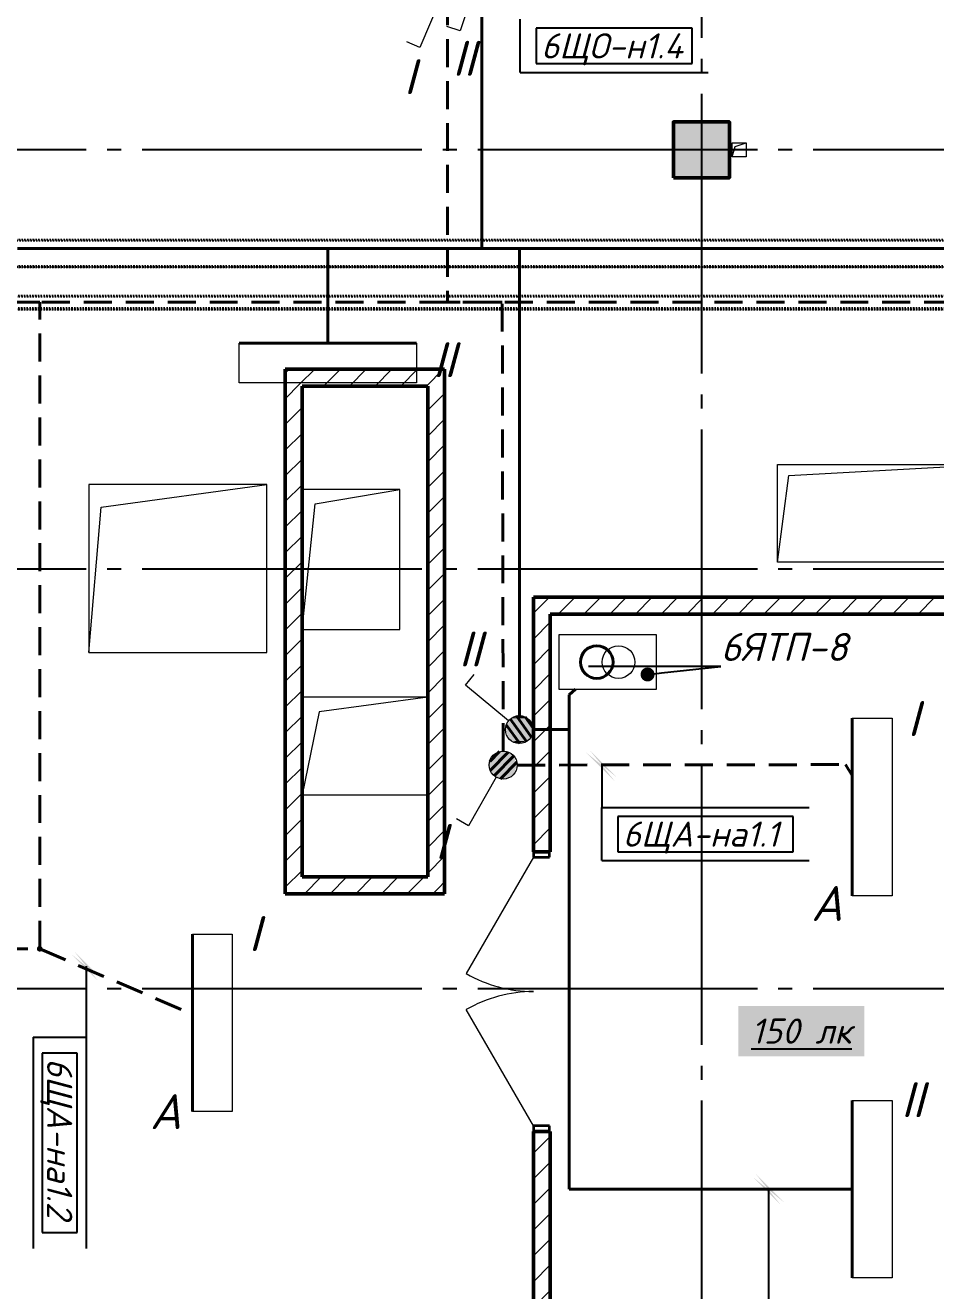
# Model space of a CAD drawing. Header units: millimetres. Extents: x 0 to 1093, y 0 to 420.
# Drawn here: x 349.8 to 414.9, y 198 to 288.5 of the extents above; entities that cross this region are included whole.
import ezdxf
from ezdxf import colors
from ezdxf.entities.mleader import LeaderData, LeaderLine
from ezdxf.math import Vec2, Vec3

# ---------------------------------------------------------------- set-up
doc = ezdxf.new("R2010")
doc.units = ezdxf.units.MM
doc.linetypes.add('JIS_02_2.0', pattern=[3, 2, -1])
doc.linetypes.add('ГОСТ 2.303 5', pattern=[24, 20, -1.5, 1, -1.5])
for name, color, linetype in [('Viewport1ForCustomObjects_0', 7, 'Continuous'), ('Viewport2ForCustomObjects_0', 7, 'Continuous'), ('СПКБ-0000-000-АР#006$0$Двери ArchiCAD', 7, 'Continuous'), ('СПКБ-0000-000-АР#006$0$Колонны существующие', 7, 'Continuous'), ('СПКБ-0000-000-АР#006$0$Стены', 7, 'Continuous'), ('Строительные оси', 7, 'Continuous'), ('ЭМ_ЛОТКИ', 3, 'JIS_02_2.0'), ('ЭО_АВАРИЙНОЕ ОСВЕЩЕНИЕ', 7, 'Continuous'), ('ЭО_РАБОЧЕЕ ОСВЕЩЕНИЕ', 7, 'Continuous'), ('ЭС', 7, 'Continuous')]:
    doc.layers.add(name, color=color, linetype=linetype)
for name, color, linetype, lineweight, true_color in [('СПКБ-0000-000-АР#006$0$Двери ArchiCAD_Ном._пера__23', 7, 'Continuous', 35, 0xff6600), ('СПКБ-0000-000-АР#006$0$Двери ArchiCAD_Ном._пера__3', 7, 'Continuous', 18, 0xff6600), ('СПКБ-0000-000-АР#006$0$Двери ArchiCAD_Ном._пера__58', 7, 'Continuous', 50, 0xdf0000), ('СПКБ-0000-000-АР#006$0$Колонны существующие_Ном._пера__102', 7, 'Continuous', 13, 0xcccccc), ('СПКБ-0000-000-АР#006$0$Стены_Ном._пера__161', 7, 'Continuous', 13, 0xe11606), ('СПКБ-0000-000-АР#006$0$Стены_Ном._пера__58', 7, 'Continuous', 50, 0xdf0000)]:
    doc.layers.add(name, color=color, linetype=linetype, lineweight=lineweight, true_color=true_color)
for name, color, linetype, lineweight in [('СПКБ-0000-000-АР#006$0$Колонны существующие_Ном._пера__141', 7, 'Continuous', 50), ('СПКБ-0000-000-АР#006$0$Линии_Ном._пера__1', 7, 'Continuous', 13), ('СПКБ-0000-000-АР#006$0$Стены_Ном._пера__20', 1, 'Continuous', 20), ('СПКБ-0000-000-АР#006$0$Шахты ОВ_Ном._пера__1', 7, 'Continuous', 13)]:
    doc.layers.add(name, color=color, linetype=linetype, lineweight=lineweight)
doc.styles.add('1.8', font='isocpeui.ttf', dxfattribs={"height": 1.8})
doc.styles.add('2.5', font='isocpeui.ttf')
doc.styles.add('CustomTextStyle56', font='isocpeui.ttf', dxfattribs={"width": 0.987755, "height": 1.8})
doc.styles.add('CustomTextStyle57', font='isocpeui.ttf', dxfattribs={"width": 0.987755, "height": 1.8})
doc.styles.add('CustomTextStyle98', font='isocpeui.ttf', dxfattribs={"width": 0.987755, "height": 1.8})
pattern_1 = [(45, (0, 0), (-91.9239, 91.9239), [])]

# ---------------------------------------------------------------- blocks, each defined once
blk = doc.blocks.new('*U330')
at = {"color": 0, "linetype": 'ByBlock', "lineweight": -2}
for p, q in [((-100, -31), (-100, -21886.1)), ((-100, -21886.1), (-100, -31)), ((-90, -21886.1), (-90, -31)), ((90, -31), (90, -21886.1)), ((100, -21886.1), (100, -31)), ((100, -21886.1), (100, -31))]:
    blk.add_line(p, q, dxfattribs=at)
blk = doc.blocks.new('*U339')
at = {"color": 0, "linetype": 'ByBlock', "lineweight": -2}
for p, q in [((-50, -31), (-50, -20923.8)), ((-50, -20923.8), (-50, -31)), ((-40, -20923.8), (-40, -31)), ((40, -31), (40, -20923.8)), ((50, -20923.8), (50, -31)), ((50, -20923.8), (50, -31))]:
    blk.add_line(p, q, dxfattribs=at)
blk = doc.blocks.new('_Dot')
at = {"color": 0, "linetype": 'ByBlock', "lineweight": -2}
blk.add_line((-0.5, 0), (-1, 0), dxfattribs=at)
at = {"color": 0, "linetype": 'ByBlock', "const_width": 0.5}
blk.add_lwpolyline([(-0.25, 0, 1), (0.25, 0, 1)], format="xyb", close=True, dxfattribs=at)
blk = doc.blocks.new('*E373')
at = {"layer": 'Строительные оси', "color": 3, "linetype": 'ГОСТ 2.303 5', "lineweight": 25}
for p, q in [((60.431, 258.857), (60.431, -45.143)), ((280.431, 158.857), (-283.569, 158.857)), ((280.431, 128.857), (-283.569, 128.857)), ((280.431, 98.857), (-283.569, 98.857))]:
    blk.add_line(p, q, dxfattribs=at)
at = {"layer": 'ЭО_АВАРИЙНОЕ ОСВЕЩЕНИЕ', "color": 7, "lineweight": 0}
for p, q in [((41.864, 169.857), (40.29, 166.179)), ((40.29, 166.179), (39.371, 166.572)), ((71.22, 118.205), (74.07, 118.205)), ((74.07, 118.205), (74.07, 105.515)), ((45.759, 113.986), (43.781, 110.51)), ((43.781, 110.51), (42.912, 111.004)), ((74.07, 105.515), (71.22, 105.515)), ((24.025, 102.765), (26.875, 102.765)), ((26.875, 102.765), (26.875, 90.075)), ((26.875, 90.075), (24.025, 90.075))]:
    blk.add_line(p, q, dxfattribs=at)
at = {"layer": 'ЭО_АВАРИЙНОЕ ОСВЕЩЕНИЕ', "color": 1, "linetype": 'JIS_02_2.0', "lineweight": 40}
for p, q in [((42.257, 169.776), (42.257, 147.967)), ((13.1, 147.967), (-29.83, 147.967)), ((13.1, 101.717), (13.1, 147.967)), ((42.257, 147.967), (13.1, 147.967)), ((46.184, 147.967), (42.257, 147.967)), ((99.366, 147.967), (42.257, 147.967)), ((46.251, 115.856), (46.184, 147.967)), ((47.253, 114.857), (70.728, 114.891)), ((70.728, 114.891), (71.22, 114.114)), ((4.261, 101.717), (13.1, 101.717)), ((13.1, 101.717), (24.025, 97.031))]:
    blk.add_line(p, q, dxfattribs=at)
at = {"layer": 'ЭО_АВАРИЙНОЕ ОСВЕЩЕНИЕ', "color": 1, "lineweight": 40}
for p, q in [((71.22, 105.515), (71.22, 118.205)), ((45.979, 115.817), (45.288, 115.117)), ((46.618, 115.787), (45.327, 114.479)), ((47.012, 115.507), (45.611, 114.089)), ((47.233, 115.054), (46.068, 113.873)), ((24.025, 90.075), (24.025, 102.765))]:
    blk.add_line(p, q, dxfattribs=at)
at = {"layer": 'ЭО_АВАРИЙНОЕ ОСВЕЩЕНИЕ', "color": 1, "linetype": 'JIS_02_2.0', "lineweight": 40, "const_width": 0.2, "flags": 128}
blk.add_lwpolyline([(13, 101.717, 1), (13.2, 101.717, 1)], format="xyb", close=True, dxfattribs=at)
at = {"layer": 'ЭО_АВАРИЙНОЕ ОСВЕЩЕНИЕ', "color": 7, "lineweight": 0}
blk.add_circle((46.253, 114.856), 1, dxfattribs=at)
at = {"layer": 'ЭО_АВАРИЙНОЕ ОСВЕЩЕНИЕ', "color": 1, "lineweight": 0}
for points in [[(46.247, 115.856), (45.563, 115.567), (46.956, 115.567)], [(45.542, 115.558), (45.259, 114.862), (47.253, 114.862)], [(45.563, 115.567), (45.542, 115.558), (46.96, 115.558)], [(45.542, 115.558), (46.96, 115.558), (47.253, 114.862)], [(45.563, 115.567), (46.956, 115.567), (46.96, 115.558)], [(45.259, 114.862), (45.253, 114.849), (47.248, 114.849)], [(45.253, 114.849), (45.547, 114.153), (46.965, 114.153)], [(45.253, 114.849), (47.248, 114.849), (46.965, 114.153)], [(45.259, 114.862), (47.253, 114.862), (47.248, 114.849)], [(45.547, 114.153), (45.551, 114.144), (46.943, 114.144)], [(45.547, 114.153), (46.965, 114.153), (46.943, 114.144)], [(45.551, 114.144), (46.943, 114.144), (46.26, 113.856)]]:
    blk.add_solid(points, dxfattribs=at)
at = {"layer": 'ЭО_РАБОЧЕЕ ОСВЕЩЕНИЕ', "color": 7, "lineweight": 0}
for p, q in [((44.415, 171.168), (43.175, 167.365)), ((43.175, 167.365), (42.224, 167.675)), ((27.364, 142.189), (27.364, 145.039)), ((40.054, 145.039), (40.054, 142.189)), ((40.054, 142.189), (27.364, 142.189)), ((50.223, 124.166), (50.223, 120.277)), ((57.223, 124.166), (50.223, 124.166)), ((57.223, 120.277), (57.223, 124.166)), ((43.547, 120.569), (44.182, 121.341)), ((46.636, 118.028), (43.547, 120.569)), ((50.223, 120.277), (57.223, 120.277)), ((71.22, 90.872), (74.07, 90.872)), ((74.07, 90.872), (74.07, 78.182)), ((74.07, 78.182), (71.22, 78.182))]:
    blk.add_line(p, q, dxfattribs=at)
at = {"layer": 'ЭО_РАБОЧЕЕ ОСВЕЩЕНИЕ', "color": 5, "lineweight": 40}
for p, q in [((44.725, 171.118), (44.725, 151.806)), ((11.511, 151.806), (33.709, 151.806)), ((33.709, 145.039), (33.709, 151.806)), ((33.709, 151.806), (44.725, 151.806)), ((44.725, 151.806), (47.409, 151.806)), ((47.409, 151.806), (47.409, 118.393)), ((47.409, 151.806), (92.152, 151.806)), ((27.364, 145.039), (40.054, 145.039)), ((50.972, 119.887), (51.431, 120.277)), ((50.972, 117.393), (50.972, 119.887)), ((47.437, 116.393), (46.472, 117.743)), ((47.922, 116.535), (46.762, 118.156)), ((48.264, 116.875), (47.195, 118.37)), ((48.403, 117.499), (47.831, 118.3)), ((50.972, 117.393), (48.409, 117.393)), ((50.972, 84.527), (50.972, 117.393)), ((71.22, 78.182), (71.22, 90.872)), ((71.22, 84.527), (50.972, 84.527))]:
    blk.add_line(p, q, dxfattribs=at)
blk.add_circle((52.945, 122.221), 1.167, dxfattribs=at)
at = {"layer": 'ЭО_РАБОЧЕЕ ОСВЕЩЕНИЕ', "color": 7, "lineweight": 0}
for centre, radius in [((54.5, 122.221), 1.167), ((47.409, 117.393), 1)]:
    blk.add_circle(centre, radius, dxfattribs=at)
at = {"layer": 'ЭО_РАБОЧЕЕ ОСВЕЩЕНИЕ', "color": 5, "lineweight": 0}
for points in [[(46.683, 117.975), (46.422, 117.557), (48.319, 117.557)], [(46.827, 118.207), (46.683, 117.975), (48.222, 117.975)], [(46.683, 117.975), (48.222, 117.975), (48.319, 117.557)], [(47.573, 118.38), (46.827, 118.207), (47.85, 118.207)], [(46.827, 118.207), (47.85, 118.207), (48.222, 117.975)], [(46.422, 117.557), (46.498, 117.229), (48.395, 117.229)], [(46.422, 117.557), (48.319, 117.557), (48.395, 117.229)], [(46.498, 117.229), (46.595, 116.811), (48.135, 116.811)], [(46.498, 117.229), (48.395, 117.229), (48.135, 116.811)], [(46.595, 116.811), (46.967, 116.58), (47.99, 116.58)], [(46.595, 116.811), (48.135, 116.811), (47.99, 116.58)], [(46.967, 116.58), (47.99, 116.58), (47.245, 116.407)]]:
    blk.add_solid(points, dxfattribs=at)
blk = doc.blocks.new('СПКБ-0000-000-АР#006$0$Двупольная Дверь 19_3')
at = {"layer": 'СПКБ-0000-000-АР#006$0$Двери ArchiCAD_Ном._пера__23', "color": 30, "linetype": 'Continuous', "lineweight": 35, "true_color": 0xff6600}
for p, q in [((-960, 0), (-1000, 0)), ((-1000, 0), (-1000, -115)), ((-960, -115), (-960, 0)), ((1000, 0), (960, 0)), ((960, 0), (960, -115)), ((1000, -115), (1000, 0)), ((-1000, -115), (-960, -115)), ((960, -115), (1000, -115))]:
    blk.add_line(p, q, dxfattribs=at)
at = {"layer": 'СПКБ-0000-000-АР#006$0$Двери ArchiCAD_Ном._пера__3', "color": 30, "linetype": 'Continuous', "lineweight": 18, "true_color": 0xff6600}
for p, q in [((-960, 0), (-128.6, 480)), ((960, 0), (128.6, 480))]:
    blk.add_line(p, q, dxfattribs=at)
for centre, start, end in [((-960, 0), 0, 30), ((960, 0), 150, 180)]:
    blk.add_arc(centre, 960, start, end, dxfattribs=at)
at = {"layer": 'СПКБ-0000-000-АР#006$0$Двери ArchiCAD_Ном._пера__58', "color": 12, "linetype": 'Continuous', "lineweight": 50, "true_color": 0xdf0000}
for p, q in [((-1000, 0), (-1037, 0)), ((-1000, 0), (-1000, -115)), ((1000, 0), (1000, -115)), ((1000, 0), (1037, 0)), ((-1000, -120), (-1037, -120)), ((-1000, -115), (-1000, -120)), ((1000, -115), (1000, -120)), ((1000, -120), (1037, -120))]:
    blk.add_line(p, q, dxfattribs=at)
blk = doc.blocks.new('СПКБ-0000-000-АР#006$0$Стена_24', base_point=(4840.9, 12685.6))
at = {"layer": 'СПКБ-0000-000-АР#006$0$Стены_Ном._пера__20', "linetype": 'Continuous', "lineweight": 20}
h = blk.add_hatch(dxfattribs=at)
h.set_pattern_fill('КИРПИЧ_ОБЫКНОВЕННЫЙ', color=1, style=0, pattern_type=2)
h.set_pattern_definition(pattern_1)
h.paths.add_polyline_path([(4840.9, 12685.6), (4840.9, 10866), (4955.9, 10866), (4960.9, 10866), (4960.9, 12565.6)])
h = blk.add_hatch(dxfattribs=at)
h.set_pattern_fill('КИРПИЧ_ОБЫКНОВЕННЫЙ', color=1, style=0, pattern_type=2)
h.set_pattern_definition(pattern_1)
h.paths.add_polyline_path([(4840.9, 6966.1), (4960.9, 7086.1), (4960.9, 8866), (4955.9, 8866), (4840.9, 8866)])
at = {"layer": 'СПКБ-0000-000-АР#006$0$Стены_Ном._пера__58', "color": 12, "linetype": 'Continuous', "lineweight": 50, "true_color": 0xdf0000}
for p, q in [((4840.9, 10866), (4840.9, 10903)), ((4840.9, 10866), (4955.9, 10866)), ((4955.9, 10866), (4960.9, 10866)), ((4960.9, 10866), (4960.9, 10903)), ((4840.9, 8866), (4840.9, 8829)), ((4840.9, 8866), (4955.9, 8866)), ((4955.9, 8866), (4960.9, 8866)), ((4960.9, 8866), (4960.9, 8829))]:
    blk.add_line(p, q, dxfattribs=at)
at = {"layer": 'СПКБ-0000-000-АР#006$0$Стены_Ном._пера__58', "color": 12, "linetype": 'Continuous', "lineweight": 50, "true_color": 0xdf0000, "flags": 128}
for points in [[(4840.9, 12685.6), (4840.9, 10866)], [(4960.9, 10866), (4960.9, 12565.6)], [(4840.9, 8866), (4840.9, 6966.1)], [(4960.9, 7086.1), (4960.9, 8866)]]:
    blk.add_lwpolyline(points, dxfattribs=at)
at = {"layer": 'СПКБ-0000-000-АР#006$0$Двери ArchiCAD', "color": 21, "linetype": 'Continuous', "lineweight": 18, "true_color": 0xff9955, "zscale": 1000, "rotation": 90}
blk.add_blockref('СПКБ-0000-000-АР#006$0$Двупольная Дверь 19_3', (4840.9, 9866), dxfattribs=at)
blk = doc.blocks.new('СПКБ-0000-000-АР#006$0$Стена_27', base_point=(9693, 12685.6))
at = {"layer": 'СПКБ-0000-000-АР#006$0$Стены_Ном._пера__20', "linetype": 'Continuous', "lineweight": 20}
h = blk.add_hatch(dxfattribs=at)
h.set_pattern_fill('КИРПИЧ_ОБЫКНОВЕННЫЙ', color=1, style=0, pattern_type=2)
h.set_pattern_definition(pattern_1)
h.paths.add_polyline_path([(9693, 12685.6), (4840.9, 12685.6), (4960.9, 12565.6), (9573, 12565.6)])
at = {"layer": 'СПКБ-0000-000-АР#006$0$Стены_Ном._пера__58', "color": 12, "linetype": 'Continuous', "lineweight": 50, "true_color": 0xdf0000, "flags": 128}
for points in [[(9693, 12685.6), (4840.9, 12685.6)], [(4960.9, 12565.6), (9573, 12565.6)]]:
    blk.add_lwpolyline(points, dxfattribs=at)
blk = doc.blocks.new('СПКБ-0000-000-АР#006$0$Стена_97', base_point=(4206.4, 10686))
at = {"layer": 'СПКБ-0000-000-АР#006$0$Стены_Ном._пера__161', "linetype": 'Continuous', "lineweight": 13, "true_color": 0xe11606}
h = blk.add_hatch(dxfattribs=at)
h.set_pattern_fill('КИРПИЧ_ОБЫКНОВЕННЫЙ', color=12, style=0, pattern_type=2)
h.set_pattern_definition(pattern_1)
h.paths.add_polyline_path([(4206.4, 10566), (4206.4, 14316.7), (4086.4, 14196.7), (4086.4, 10686)])
at = {"layer": 'СПКБ-0000-000-АР#006$0$Стены_Ном._пера__58', "color": 12, "linetype": 'Continuous', "lineweight": 50, "true_color": 0xdf0000, "flags": 128}
for points in [[(4206.4, 10566), (4206.4, 14316.7)], [(4086.4, 14196.7), (4086.4, 10686)]]:
    blk.add_lwpolyline(points, dxfattribs=at)
blk = doc.blocks.new('СПКБ-0000-000-АР#006$0$Стена_98', base_point=(3186.4, 14196.7))
at = {"layer": 'СПКБ-0000-000-АР#006$0$Стены_Ном._пера__161', "linetype": 'Continuous', "lineweight": 13, "true_color": 0xe11606}
h = blk.add_hatch(dxfattribs=at)
h.set_pattern_fill('КИРПИЧ_ОБЫКНОВЕННЫЙ', color=12, style=0, pattern_type=2)
h.set_pattern_definition(pattern_1)
h.paths.add_polyline_path([(3186.4, 14196.7), (4086.4, 14196.7), (4206.4, 14316.7), (3066.4, 14316.7)])
at = {"layer": 'СПКБ-0000-000-АР#006$0$Стены_Ном._пера__58', "color": 12, "linetype": 'Continuous', "lineweight": 50, "true_color": 0xdf0000, "flags": 128}
for points in [[(4206.4, 14316.7), (3066.4, 14316.7)], [(3186.4, 14196.7), (4086.4, 14196.7)]]:
    blk.add_lwpolyline(points, dxfattribs=at)
blk = doc.blocks.new('СПКБ-0000-000-АР#006$0$Стена_99', base_point=(3186.4, 10686))
at = {"layer": 'СПКБ-0000-000-АР#006$0$Стены_Ном._пера__161', "linetype": 'Continuous', "lineweight": 13, "true_color": 0xe11606}
h = blk.add_hatch(dxfattribs=at)
h.set_pattern_fill('КИРПИЧ_ОБЫКНОВЕННЫЙ', color=12, style=0, pattern_type=2)
h.set_pattern_definition(pattern_1)
h.paths.add_polyline_path([(3066.4, 10566), (4206.4, 10566), (4086.4, 10686), (3186.4, 10686)])
at = {"layer": 'СПКБ-0000-000-АР#006$0$Стены_Ном._пера__58', "color": 12, "linetype": 'Continuous', "lineweight": 50, "true_color": 0xdf0000, "flags": 128}
for points in [[(4086.4, 10686), (3186.4, 10686)], [(3066.4, 10566), (4206.4, 10566)]]:
    blk.add_lwpolyline(points, dxfattribs=at)
blk = doc.blocks.new('СПКБ-0000-000-АР#006$0$Стена_100', base_point=(3186.4, 10686))
at = {"layer": 'СПКБ-0000-000-АР#006$0$Стены_Ном._пера__161', "linetype": 'Continuous', "lineweight": 13, "true_color": 0xe11606}
h = blk.add_hatch(dxfattribs=at)
h.set_pattern_fill('КИРПИЧ_ОБЫКНОВЕННЫЙ', color=12, style=0, pattern_type=2)
h.set_pattern_definition(pattern_1)
h.paths.add_polyline_path([(3186.4, 10686), (3186.4, 14196.7), (3066.4, 14316.7), (3066.4, 10566)])
at = {"layer": 'СПКБ-0000-000-АР#006$0$Стены_Ном._пера__58', "color": 12, "linetype": 'Continuous', "lineweight": 50, "true_color": 0xdf0000, "flags": 128}
for points in [[(3066.4, 14316.7), (3066.4, 10566)], [(3186.4, 10686), (3186.4, 14196.7)]]:
    blk.add_lwpolyline(points, dxfattribs=at)
blk = doc.blocks.new('СПКБ-0000-000-АР#006$0$Колонна_59', base_point=(6043.1, 15885.7))
at = {"layer": 'СПКБ-0000-000-АР#006$0$Колонны существующие_Ном._пера__102', "linetype": 'Continuous', "lineweight": 13, "true_color": 0xcccccc}
blk.add_hatch(color=254, dxfattribs=at).paths.add_polyline_path([(5843.1, 15685.7), (6243.1, 15685.7), (6243.1, 16085.7), (5843.1, 16085.7)])
at = {"layer": 'СПКБ-0000-000-АР#006$0$Колонны существующие_Ном._пера__141', "color": 7, "linetype": 'Continuous', "lineweight": 50, "flags": 128}
blk.add_lwpolyline([(5843.1, 15685.7), (6243.1, 15685.7), (6243.1, 16085.7), (5843.1, 16085.7)], close=True, dxfattribs=at)
blk = doc.blocks.new('*E372')
at = {"layer": 'СПКБ-0000-000-АР#006$0$Линии_Ном._пера__1', "color": 7, "linetype": 'Continuous', "lineweight": 13}
for p, q in [((308.195, 186.201), (309.195, 186.201)), ((308.195, 185.201), (308.195, 186.201)), ((308.195, 185.201), (308.408, 185.938)), ((308.408, 185.938), (309.195, 186.201)), ((309.195, 186.201), (309.195, 185.201)), ((309.195, 185.201), (308.195, 185.201))]:
    blk.add_line(p, q, dxfattribs=at)
at = {"layer": 'СПКБ-0000-000-АР#006$0$Шахты ОВ_Ном._пера__1', "color": 7, "linetype": 'Continuous', "lineweight": 13}
for p, q in [((312.243, 162.413), (326.584, 163.208)), ((311.434, 156.208), (312.243, 162.413)), ((263.073, 160.143), (274.914, 161.758)), ((278.359, 160.383), (284.431, 161.401)), ((277.431, 151.401), (278.359, 160.383)), ((262.178, 149.758), (263.073, 160.143)), ((286.431, 146.554), (278.644, 145.513)), ((278.644, 145.513), (277.431, 139.574))]:
    blk.add_line(p, q, dxfattribs=at)
at = {"layer": 'СПКБ-0000-000-АР#006$0$Шахты ОВ_Ном._пера__1', "color": 7, "linetype": 'Continuous', "lineweight": 13, "flags": 128}
for points in [[(311.434, 163.208), (326.584, 163.208), (326.584, 156.208), (311.434, 156.208)], [(262.178, 149.758), (274.914, 149.758), (274.914, 161.758), (262.178, 161.758)], [(277.431, 161.401), (277.431, 151.401), (284.431, 151.401), (284.431, 161.401)], [(277.431, 146.554), (277.431, 139.574), (286.431, 139.574), (286.431, 146.554)]]:
    blk.add_lwpolyline(points, close=True, dxfattribs=at)
at = {"layer": 'СПКБ-0000-000-АР#006$0$Колонны существующие', "color": 7, "lineweight": 50, "xscale": 0.01, "yscale": 0.01, "zscale": 0.01}
blk.add_blockref('СПКБ-0000-000-АР#006$0$Колонна_59', (305.999, 185.701), dxfattribs=at)
at = {"layer": 'СПКБ-0000-000-АР#006$0$Стены', "color": 12, "lineweight": 50, "true_color": 0xdf0000, "xscale": 0.01, "yscale": 0.01, "zscale": 0.01}
for name, p in [('СПКБ-0000-000-АР#006$0$Стена_98', (277.431, 168.811)), ('СПКБ-0000-000-АР#006$0$Стена_100', (277.431, 133.703)), ('СПКБ-0000-000-АР#006$0$Стена_97', (287.631, 133.703)), ('СПКБ-0000-000-АР#006$0$Стена_24', (293.976, 153.7)), ('СПКБ-0000-000-АР#006$0$Стена_27', (342.498, 153.7)), ('СПКБ-0000-000-АР#006$0$Стена_99', (277.431, 133.703))]:
    blk.add_blockref(name, p, dxfattribs=at)
blk = doc.blocks.new('CustomObjectsInViewport1_0')
at = {"layer": 'ЭС'}
for p, q in [((385.224, 285.121), (385.224, 288.921)), ((385.224, 285.121), (398.66, 285.121)), ((391.068, 235.572), (391.068, 232.551)), ((391.068, 232.551), (405.891, 232.551)), ((391.068, 228.751), (391.068, 232.551)), ((391.068, 228.751), (405.891, 228.751)), ((354.185, 221.199), (354.185, 216.122)), ((350.385, 216.122), (350.385, 201.007)), ((350.385, 216.122), (354.185, 216.122)), ((354.185, 216.122), (354.185, 201.007)), ((402.976, 205.223), (402.976, 197.08))]:
    blk.add_line(p, q, dxfattribs=at)
at = {"layer": 'ЭС', "color": 7, "true_color": 0xffffff}
for p, q in [((397.52, 288.281), (386.364, 288.281)), ((386.364, 288.281), (386.364, 285.761)), ((397.52, 285.761), (397.52, 288.281)), ((386.364, 285.761), (397.52, 285.761)), ((386.364, 285.761), (386.364, 285.761)), ((404.751, 231.911), (392.208, 231.911)), ((392.208, 231.911), (392.208, 229.391)), ((404.751, 229.391), (404.751, 231.911)), ((392.208, 229.391), (404.751, 229.391)), ((392.208, 229.391), (392.208, 229.391)), ((351.025, 214.982), (351.025, 202.147)), ((353.545, 214.982), (351.025, 214.982)), ((351.025, 214.982), (351.025, 214.982)), ((353.545, 202.147), (353.545, 214.982)), ((351.025, 202.147), (353.545, 202.147))]:
    blk.add_line(p, q, dxfattribs=at)
at = {"layer": 'ЭС'}
for points in [[(392.174, 234.678), (390.174, 236.678), (389.962, 236.466), (391.962, 234.466)], [(355.291, 220.305), (353.291, 222.305), (353.079, 222.093), (355.079, 220.093)], [(404.082, 204.329), (402.082, 206.329), (401.87, 206.117), (403.87, 204.117)]]:
    blk.add_solid(points, dxfattribs=at)
at = {"layer": 'ЭС', "width": 0.987755}
for s, style, p in [('6ЩО-н1.4', 'CustomTextStyle98', (386.724, 286.121)), ('6ЩА-на1.1', 'CustomTextStyle57', (392.568, 229.751))]:
    blk.add_text(s, height=1.8, dxfattribs=dict(at, style=style)).set_placement(p)
at = {"layer": 'ЭС', "style": 'CustomTextStyle56', "width": 0.987755}
blk.add_text('6ЩА-на1.2', height=1.8, rotation=270, dxfattribs=at).set_placement((351.385, 214.622))

msp = doc.modelspace()

# ---------------------------------------------------------------- block references
msp.add_blockref('*E372', (92.189, 93.885))
at = {"layer": 'Viewport1ForCustomObjects_0'}
msp.add_blockref('CustomObjectsInViewport1_0', (0, 0), dxfattribs=at)
at = {"layer": 'Viewport2ForCustomObjects_0'}
msp.add_blockref('*E373', (337.756, 120.729), dxfattribs=at)
at = {"layer": 'ЭМ_ЛОТКИ', "xscale": -0.01, "yscale": 0.01, "zscale": 0.01, "rotation": 270}
for name, p in [('*U330', (447.21, 272.186)), ('*U339', (437.554, 268.676))]:
    msp.add_blockref(name, p, dxfattribs=at)

# ---------------------------------------------------------------- texts
at = {"layer": 'ЭО_АВАРИЙНОЕ ОСВЕЩЕНИЕ', "color": 1, "char_height": 2.5, "attachment_point": 5, "style": '2.5'}
for insert in [(407.161, 225.69), (359.866, 210.803)]:
    msp.add_mtext('А', dxfattribs=dict(at, insert=insert))
at = {"layer": 'ЭО_РАБОЧЕЕ ОСВЕЩЕНИЕ', "char_height": 2.5, "attachment_point": 5, "style": '2.5'}
for s, insert in [('II', (381.196, 286.136)), ('I', (377.314, 284.822)), ('II', (379.783, 264.581)), ('II', (381.65, 243.89)), ('I', (413.344, 238.916)), ('I', (379.552, 230.129)), ('I', (366.216, 223.537)), ('II', (413.281, 211.659))]:
    msp.add_mtext(s, dxfattribs=dict(at, insert=insert))
at = {"layer": 'ЭО_РАБОЧЕЕ ОСВЕЩЕНИЕ', "insert": (405.336, 216.563), "char_height": 1.8, "attachment_point": 5, "style": '1.8', "bg_fill": 1, "box_fill_scale": 1.5, "bg_fill_color": 7, "bg_fill_true_color": 16777215, "bg_fill_transparency": 0}
msp.add_mtext('{\\L150 лк}', dxfattribs=at)

# ---------------------------------------------------------------- leaders
at = {"layer": 'ЭО_РАБОЧЕЕ ОСВЕЩЕНИЕ'}
ml = msp.add_multileader_mtext('Standard', dxfattribs=at)
ml.set_content('6ЯТП-8', color=256, style='2.5')
ml.set_leader_properties()
ml.set_arrow_properties(name='DOT')
ml.build(insert=Vec2(0, 0))
ml.multileader.update_dxf_attribs({"text_left_attachment_type": 6, "text_right_attachment_type": 6, "dogleg_length": 0, "arrow_head_size": 1})
ctx = ml.context
ctx.base_point, ctx.char_height, ctx.arrow_head_size, ctx.landing_gap_size, ctx.plane_origin = Vec3(399.565, 242.634), 2, 1, 0, Vec3(443.944, 221.09)
ctx.left_attachment, ctx.right_attachment = 6, 6
notes = []
notes.append((ctx, [(1, (1, 1, 0), (399.565, 242.634), (1, 0), 0, [(1, [(394.333, 242.066)], 0, [])])]))
ctx.mtext.insert, ctx.mtext.flow_direction = Vec3(399.565, 245.034), 5
for ctx, leaders in notes:
    for number, flags, end, landing, length, lines in leaders:
        leader = LeaderData()
        leader.index, (leader.has_last_leader_line, leader.has_dogleg_vector, leader.attachment_direction) = number, flags
        leader.last_leader_point, leader.dogleg_vector, leader.dogleg_length = Vec3(end), Vec3(landing), length
        for number, points, colour, breaks in lines:
            line = LeaderLine()
            line.index, line.vertices, line.color, line.breaks = number, Vec3.list(points), colors.encode_raw_color(colour), breaks
            leader.lines.append(line)
        ctx.leaders.append(leader)

doc.saveas('drawing.dxf')
